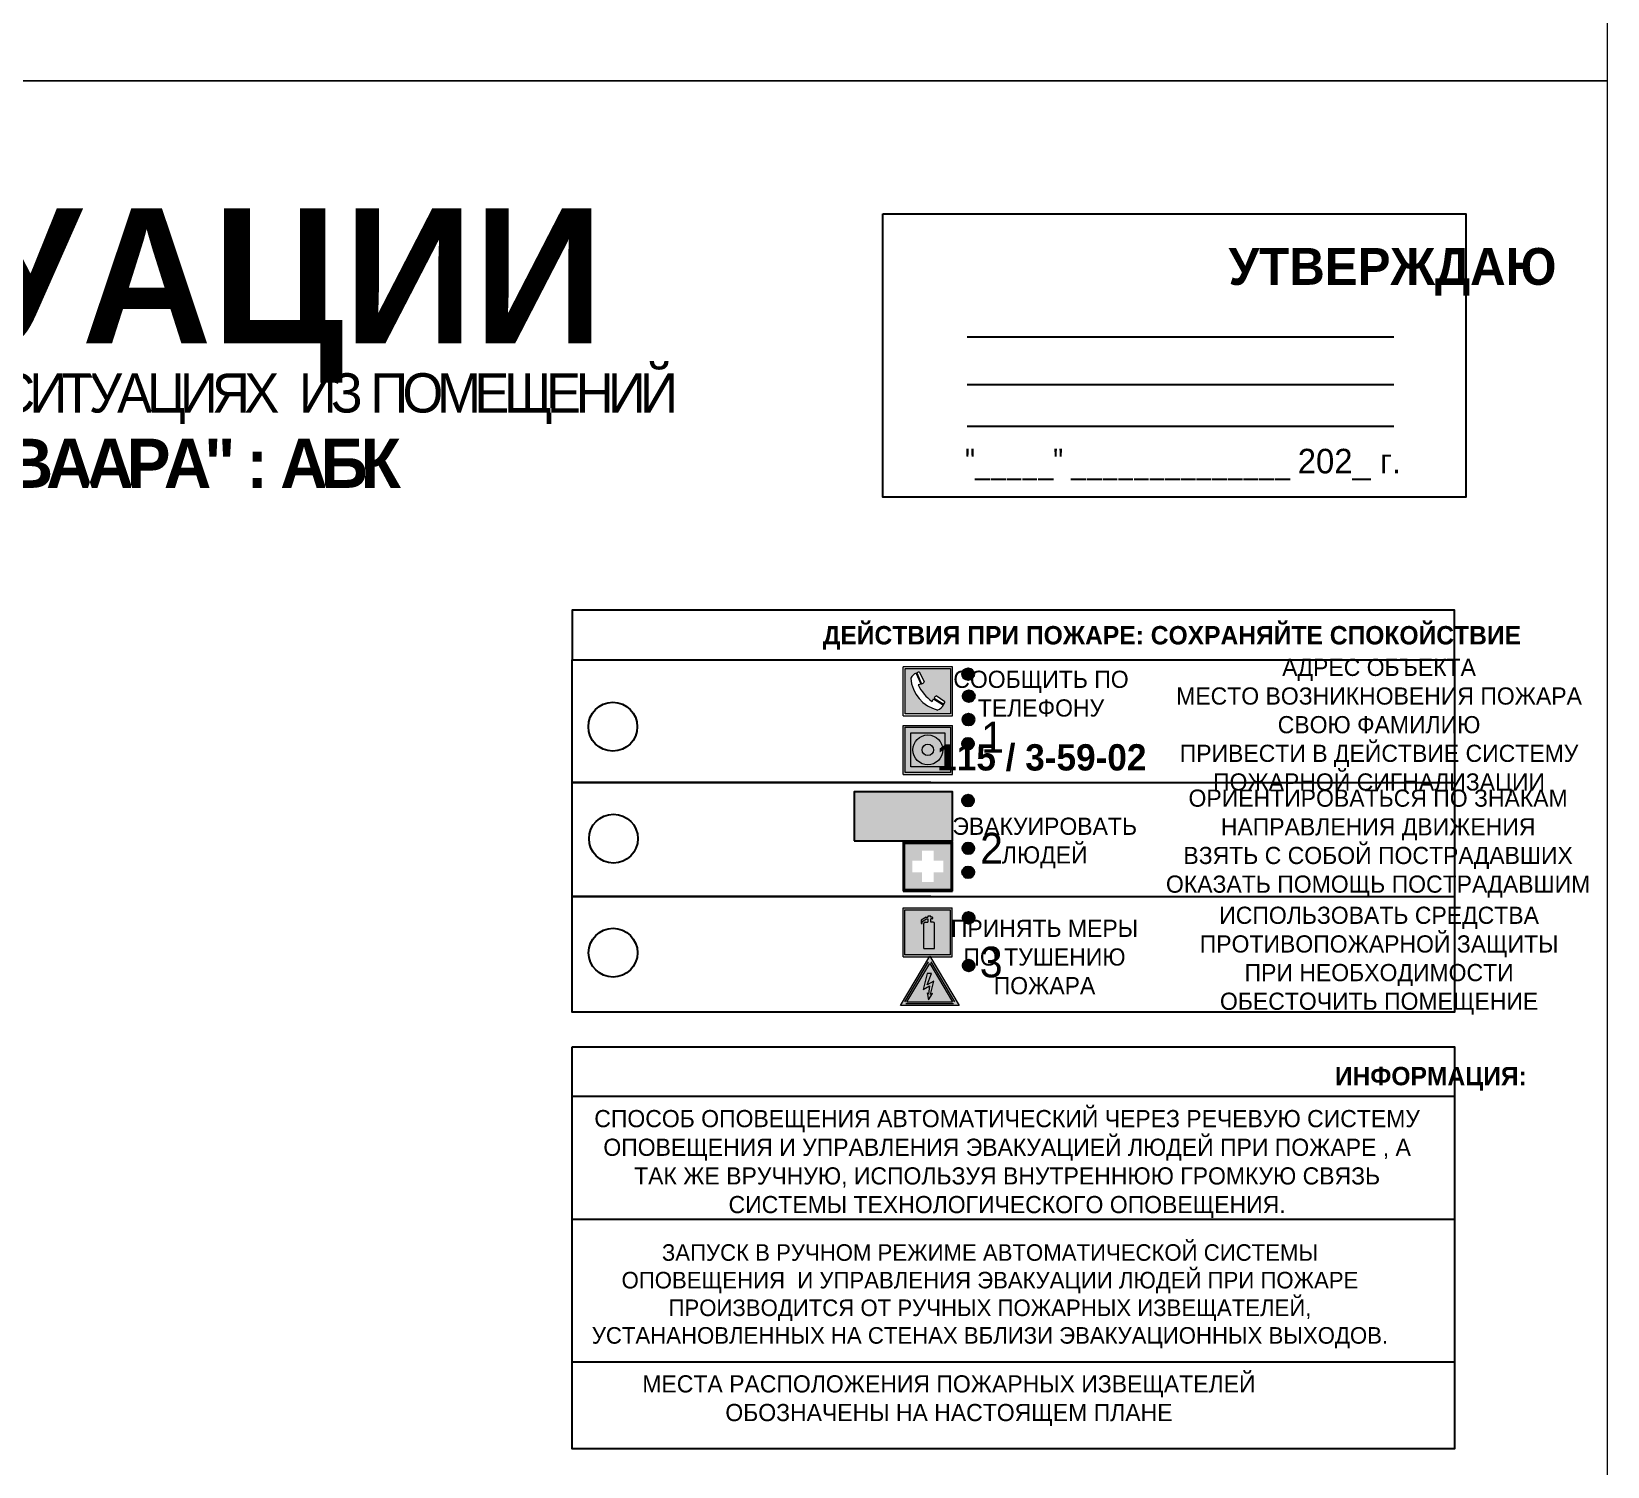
# Model space of a CAD drawing. Header units: millimetres. Extents: x 13114 to 67229, y 22859 to 38520.
# Drawn here: x 21289.9 to 21546.7, y 34932.5 to 35166.2 of the extents above; entities that cross this region are included whole.
import ezdxf

# ---------------------------------------------------------------- set-up
doc = ezdxf.new("R2010")
doc.units = ezdxf.units.MM
doc.styles.add('обычный', font='arial.ttf')

# ---------------------------------------------------------------- blocks, each defined once
blk = doc.blocks.new('A$C3E6D3DDE')
at = {"lineweight": 5}
h = blk.add_hatch(color=40, dxfattribs=at)
h.paths.add_polyline_path([(24.1, 1.45), (16.46, -11.35), (31.74, -11.35)])
h.paths.add_polyline_path([(24.09, -0.46), (30.03, -10.41), (18.14, -10.41)], flags=16)
h.paths.add_polyline_path([(24.54, -3.08), (23.41, -6.02), (25.13, -5.01), (24.33, -8.5), (24.82, -8.27), (23.79, -9.86), (23.4, -8.04), (23.8, -8.43), (24.04, -6.29), (22.39, -7.25), (23.44, -3.08)], flags=0)
h = blk.add_hatch(color=256, dxfattribs=at)
h.paths.add_polyline_path([(24.37, 0.03, 0.567511), (23.82, 0.03), (17.59, -10.4, 0.582454), (17.86, -10.88), (30.32, -10.88, 0.582149), (30.6, -10.4)])
h.paths.add_polyline_path([(24.09, -0.46), (18.14, -10.41), (30.03, -10.41)], flags=16)
h.paths.add_polyline_path([(24.54, -3.08), (23.41, -6.02), (25.13, -5.01), (24.33, -8.5), (24.82, -8.27), (23.79, -9.86), (23.4, -8.04), (23.8, -8.43), (24.04, -6.29), (22.39, -7.25), (23.44, -3.08)], flags=0)
h = blk.add_hatch(color=40, dxfattribs=at)
h.paths.add_polyline_path([(24.09, -0.46), (18.14, -10.41), (30.03, -10.41)])
h.paths.add_polyline_path([(24.82, -8.27), (23.79, -9.86), (23.4, -8.04), (23.8, -8.43), (24.04, -6.29), (22.39, -7.25), (23.44, -3.08), (24.54, -3.08), (23.41, -6.02), (25.13, -5.01), (24.33, -8.5)], flags=16)
at = {"color": 40, "lineweight": 5}
for p, q in [((16.46, -11.35), (24.1, 1.45)), ((24.1, 1.45), (31.74, -11.35))]:
    blk.add_line(p, q, dxfattribs=at)
at = {"lineweight": 5}
for p, q in [((17.59, -10.4), (23.82, 0.03)), ((24.37, 0.03), (30.6, -10.4)), ((18.14, -10.41), (24.09, -0.46)), ((23.44, -3.08), (22.39, -7.25)), ((23.41, -6.02), (24.54, -3.08)), ((24.54, -3.08), (23.44, -3.08)), ((24.09, -0.46), (30.03, -10.41)), ((22.39, -7.25), (24.04, -6.29)), ((23.8, -8.43), (23.4, -8.04)), ((23.4, -8.04), (23.79, -9.86)), ((25.13, -5.01), (23.41, -6.02)), ((24.04, -6.29), (23.8, -8.43)), ((24.33, -8.5), (25.13, -5.01)), ((17.86, -10.88), (30.32, -10.88)), ((18.14, -10.41), (30.03, -10.41)), ((23.79, -9.86), (24.82, -8.27)), ((24.82, -8.27), (24.33, -8.5))]:
    blk.add_line(p, q, dxfattribs=at)
at = {"color": 50, "lineweight": 5}
blk.add_line((31.74, -11.35), (16.46, -11.35), dxfattribs=at)
blk = doc.blocks.new('A$C456E1F9C')
at = {"lineweight": 5}
h = blk.add_hatch(color=242, dxfattribs=at)
h.paths.add_polyline_path([(0.51, -1.47), (0.51, -13.26), (12.29, -13.26), (12.29, -1.47)])
h.paths.add_polyline_path([(5.42, -4.95, -0.254479), (4.78, -5.4), (3.52, -2.53, -0.209735), (4.23, -2.4)], flags=16)
h.paths.add_polyline_path([(8.53, -8.6), (10.87, -10.17), (10.54, -10.76), (8.03, -9.13, -0.192251)], flags=16)
h.paths.add_polyline_path([(4.61, -5.49, 0.005518), (3.87, -5.72, 0.128647), (7.49, -10.01, 0.00809), (7.83, -9.33), (10.47, -10.97, -0.16736), (8.99, -12.25, -0.327862), (1.95, -3.95, -0.166952), (3.36, -2.62)], flags=16)
at = {"color": 242, "lineweight": 5}
for p, q in [((0, -13.77), (0, -0.97)), ((12.8, -0.97), (0, -0.97)), ((4.61, -5.49), (3.36, -2.62)), ((3.52, -2.53), (4.78, -5.4)), ((4.23, -2.4), (5.42, -4.95)), ((12.8, -13.77), (12.8, -0.97)), ((7.83, -9.33), (10.47, -10.97)), ((8.03, -9.13), (10.54, -10.76)), ((10.81, -10.12), (8.53, -8.6)), ((10.54, -10.76), (10.8, -10.3)), ((10.8, -10.3), (10.81, -10.12)), ((0, -13.77), (12.8, -13.77))]:
    blk.add_line(p, q, dxfattribs=at)
blk.add_lwpolyline([(0.51, -1.47), (12.29, -1.47), (12.29, -13.26), (0.51, -13.26)], close=True, dxfattribs=at)
for centre, radius, start, end in [((4.59, -5.34), 2.99, 114.2845, 152.1974), ((11.12, -3.31), 9.19, 183.9915, 256.6009), ((4.02, -3.27), 0.891, 76.3284, 123.7092), ((14.98, -39.1), 35.17, 107.1487, 108.4135), ((13.86, -0.94), 11.08, 205.5536, 234.8762), ((4.68, -4.59), 0.824, 276.9621, 334.0723), ((-13.31, 0.8), 23.44, 332.5487, 334.4027), ((8.94, -9.5), 0.989, 114.4092, 157.9388), ((7.87, -9.46), 3, 291.9291, 329.9329)]:
    blk.add_arc(centre, radius, start, end, dxfattribs=at)
blk = doc.blocks.new('A$C54414219')
at = {"true_color": 0xffffff}
h = blk.add_hatch(color=7, dxfattribs=at)
h.paths.add_polyline_path([(2.39, -9.45), (2.39, -18.3), (11.23, -18.3), (11.23, -9.45)], flags=0)
h.paths.add_polyline_path([(10.71, -13.87, -1), (2.92, -13.87, -1)], flags=0)
h.paths.add_polyline_path([(8.3, -13.87, -1), (5.33, -13.87, -1)], flags=0)
h.paths.add_polyline_path([(0.41, -7.47), (0.41, -20.27), (13.21, -20.27), (13.21, -7.47)])
h.paths.add_polyline_path([(0.92, -19.77), (12.71, -19.77), (12.71, -7.98), (0.92, -7.98)], flags=16)
h.paths.add_polyline_path([(11.23, -9.45), (11.23, -18.3), (2.39, -18.3), (2.39, -9.45)], flags=0)
at = {"lineweight": 5}
h = blk.add_hatch(color=242, dxfattribs=at)
h.paths.add_polyline_path([(12.71, -7.98), (0.92, -7.98), (0.92, -19.77), (12.71, -19.77)])
h.paths.add_polyline_path([(11.23, -18.3), (2.39, -18.3), (2.39, -9.45), (11.23, -9.45)], flags=16)
h.paths.add_polyline_path([(10.71, -13.87, -1), (2.92, -13.87, -1)], flags=0)
h.paths.add_polyline_path([(8.3, -13.87, -1), (5.33, -13.87, -1)], flags=0)
at = {"true_color": 0xffffff}
h = blk.add_hatch(color=7, dxfattribs=at)
h.paths.add_polyline_path([(2.39, -9.45), (2.39, -18.3), (11.23, -18.3), (11.23, -9.45)])
h.paths.add_polyline_path([(10.71, -13.87, -1), (2.92, -13.87, -1)], flags=16)
h.paths.add_polyline_path([(8.3, -13.87, -1), (5.33, -13.87, -1)], flags=0)
at = {"lineweight": 5}
h = blk.add_hatch(color=242, dxfattribs=at)
h.paths.add_polyline_path([(2.92, -13.87, 1), (10.71, -13.87, 1)])
h.paths.add_polyline_path([(8.3, -13.87, -1), (5.33, -13.87, -1)], flags=16)
at = {"color": 242, "lineweight": 5}
for p, q in [((0.41, -20.27), (0.41, -7.47)), ((0.41, -7.47), (13.21, -7.47)), ((0.41, -7.47), (13.21, -7.47)), ((13.21, -20.27), (13.21, -7.47)), ((0.41, -20.27), (13.21, -20.27))]:
    blk.add_line(p, q, dxfattribs=at)
for points in [[(0.92, -7.98), (12.71, -7.98), (12.71, -19.77), (0.92, -19.77)], [(2.39, -9.45), (11.23, -9.45), (11.23, -18.3), (2.39, -18.3)]]:
    blk.add_lwpolyline(points, close=True, dxfattribs=at)
for radius in [3.89, 1.49]:
    blk.add_circle((6.81, -13.87), radius, dxfattribs=at)
blk = doc.blocks.new('A$C32E8229D')
at = {"true_color": 0xffffff}
blk.add_hatch(color=7, dxfattribs=at).paths.add_polyline_path([(0, 0), (0, -8), (16, -8), (16, 0)])
h = blk.add_hatch(color=126)
h.paths.add_polyline_path([(0.2, -0.2), (15.8, -0.2), (15.8, -7.8), (0.2, -7.8)])
h.paths.add_polyline_path([(13.49, -2.05), (12.08, -2.05), (11.37, -2.63, 0.162397), (11.29, -2.84), (11.29, -3.63), (10.35, -3.63), (10.35, -4.05), (11.68, -4.05), (11.68, -3.48), (12.26, -4.28), (11.29, -5.1), (11.29, -6.78), (11.85, -6.78), (11.85, -5.44), (12.8, -4.64), (12.8, -5.94), (14.46, -5.94), (14.46, -5.39), (13.45, -5.39), (13.45, -3.97), (12.46, -2.59), (13.15, -2.59), (13.69, -3.34), (14.18, -3)], flags=16)
h.paths.add_polyline_path([(10.74, -1.82, 1), (11.8, -1.82, 1)], flags=16)
h.paths.add_polyline_path([(9.39, -3.59), (5.99, -3.59), (6.56, -3.03), (5.91, -3.03), (5.1, -3.83), (5.91, -4.64), (6.56, -4.64), (5.99, -4.09), (9.39, -4.09)], flags=16)
h.paths.add_polyline_path([(4.29, -1.08), (1.72, -1.08), (1.72, -6.6), (4.29, -6.6)], flags=16)
at = {"color": 126}
blk.add_lwpolyline([(16, -8), (0, -8), (0, 0), (16, 0)], close=True, dxfattribs=at)
blk = doc.blocks.new('A$C18900ED3')
h = blk.add_hatch(color=126)
h.paths.add_polyline_path([(-0.18, -0.18), (-7.02, -0.18), (-7.02, -7.02), (-0.18, -7.02)])
h.paths.add_polyline_path([(-5.89, -4.46), (-5.89, -2.77), (-4.46, -2.77), (-4.46, -1.31), (-2.77, -1.31), (-2.77, -2.77), (-1.33, -2.77), (-1.33, -4.46), (-2.77, -4.46), (-2.77, -5.89), (-4.46, -5.89), (-4.46, -4.46)], flags=16)
at = {"color": 126}
for p, q in [((-7.2, 0), (-7.2, -7.2)), ((0, 0), (-7.2, 0)), ((0, -7.2), (0, 0)), ((-7.02, -7.02), (-7.02, -0.18)), ((-7.02, -0.18), (-0.18, -0.18)), ((-0.18, -0.18), (-0.18, -7.02)), ((-7.2, -7.2), (0, -7.2)), ((-0.18, -7.02), (-7.02, -7.02))]:
    blk.add_line(p, q, dxfattribs=at)
blk = doc.blocks.new('A$C3AD82952')
at = {"true_color": 0xf5f5ff}
h = blk.add_hatch(color=7, dxfattribs=at)
h.dxf.hatch_style = 1
h.paths.add_polyline_path([(8.21, 8.73, 0.414214), (7.89, 9.05), (7.22, 9.05), (7.22, 9.92), (7.59, 9.92, 1), (7.57, 10.36), (7.22, 10.36), (7.22, 10.6), (6.43, 10.6), (6.43, 10.36), (6.01, 10.36), (4.74, 9.59), (4.74, 8.69), (4.98, 8.73), (4.98, 9.26), (6.12, 9.91), (6.43, 9.91), (6.43, 9.05), (5.76, 9.05, 0.414214), (5.44, 8.73), (5.44, 2.2), (8.21, 2.2)], flags=0)
h.paths.add_polyline_path([(12.8, 12.8), (0, 12.8), (0, 0), (12.8, 0)])
h.paths.add_polyline_path([(0.51, 12.29), (12.29, 12.29), (12.29, 0.51), (0.51, 0.51)], flags=16)
h.paths.add_polyline_path([(4.74, 9.59), (6.01, 10.36), (6.43, 10.36), (6.43, 10.6), (7.22, 10.6), (7.22, 10.36), (7.59, 10.36, -0.94586), (7.59, 9.92), (7.22, 9.92), (7.22, 9.05), (7.89, 9.05, -0.414214), (8.21, 8.73), (8.21, 2.2), (5.44, 2.2), (5.44, 8.73, -0.414214), (5.76, 9.05), (6.43, 9.05), (6.43, 9.91), (6.12, 9.91), (4.98, 9.26), (4.98, 8.73), (4.74, 8.69)], flags=0)
h = blk.add_hatch(color=242)
h.dxf.hatch_style = 1
h.paths.add_polyline_path([(12.29, 12.29), (0.51, 12.29), (0.51, 0.51), (12.29, 0.51)])
h.paths.add_polyline_path([(4.74, 8.69), (4.74, 9.59), (6.01, 10.36), (6.43, 10.36), (6.43, 10.6), (7.22, 10.6), (7.22, 10.36), (7.59, 10.36, -0.94586), (7.59, 9.92), (7.22, 9.92), (7.22, 9.05), (7.89, 9.05, -0.414214), (8.21, 8.73), (8.21, 2.2), (5.44, 2.2), (5.44, 8.73, -0.414214), (5.76, 9.05), (6.43, 9.05), (6.43, 9.91), (6.12, 9.91), (4.98, 9.26), (4.98, 8.73)], flags=16)
h = blk.add_hatch(color=7, dxfattribs=at)
h.dxf.hatch_style = 1
h.paths.add_polyline_path([(8.21, 8.73, 0.414214), (7.89, 9.05), (7.22, 9.05), (7.22, 9.92), (7.59, 9.92, 1), (7.57, 10.36), (7.22, 10.36), (7.22, 10.6), (6.43, 10.6), (6.43, 10.36), (6.01, 10.36), (4.74, 9.59), (4.74, 8.69), (4.98, 8.73), (4.98, 9.26), (6.12, 9.91), (6.43, 9.91), (6.43, 9.05), (5.76, 9.05, 0.414214), (5.44, 8.73), (5.44, 2.2), (8.21, 2.2)])
at = {"color": 242, "lineweight": 5}
for p, q in [((0, 0), (0, 12.8)), ((0, 12.8), (12.8, 12.8)), ((12.8, 0), (12.8, 12.8)), ((6.01, 10.36), (4.74, 9.59)), ((4.74, 9.59), (4.74, 8.69)), ((4.74, 8.69), (4.98, 8.73)), ((4.98, 9.26), (6.12, 9.91)), ((4.98, 8.73), (4.98, 9.26)), ((5.44, 2.2), (5.44, 8.73)), ((5.76, 9.05), (6.43, 9.05)), ((6.01, 10.36), (6.43, 10.36)), ((6.12, 9.91), (6.43, 9.91)), ((7.22, 10.6), (6.43, 10.6)), ((6.43, 10.6), (6.43, 10.36)), ((6.43, 9.91), (6.43, 9.05)), ((7.22, 10.36), (7.22, 10.6)), ((7.59, 10.36), (7.22, 10.36)), ((7.22, 9.05), (7.22, 9.92)), ((7.59, 9.92), (7.22, 9.92)), ((7.89, 9.05), (7.22, 9.05)), ((8.21, 2.2), (8.21, 8.73)), ((0, 0), (12.8, 0)), ((5.44, 2.2), (8.21, 2.2))]:
    blk.add_line(p, q, dxfattribs=at)
blk.add_lwpolyline([(0.51, 12.29), (12.29, 12.29), (12.29, 0.51), (0.51, 0.51)], close=True, dxfattribs=at)
for centre, radius, start, end in [((5.76, 8.73), 0.32, 90, 180), ((7.58, 10.14), 0.223, 273.1875, 86.8125), ((7.89, 8.73), 0.32, 0, 90)]:
    blk.add_arc(centre, radius, start, end, dxfattribs=at)

msp = doc.modelspace()

# ---------------------------------------------------------------- hatches: boundary and pattern name
at = {"lineweight": 0}
h = msp.add_hatch(color=256, dxfattribs=at)
h.dxf.hatch_style = 1
h.paths.add_polyline_path([(21443.48, 35061.56, 1), (21441.55, 35061.56, 1)])
h = msp.add_hatch(color=256, dxfattribs=at)
h.dxf.hatch_style = 1
h.paths.add_polyline_path([(21443.59, 35057.98, 1), (21441.66, 35057.98, 1)])
h = msp.add_hatch(color=256, dxfattribs=at)
h.dxf.hatch_style = 1
h.paths.add_polyline_path([(21443.55, 35054.17, 1), (21441.62, 35054.17, 1)])
h = msp.add_hatch(color=256, dxfattribs=at)
h.dxf.hatch_style = 1
h.paths.add_polyline_path([(21443.47, 35050.24, 1), (21441.53, 35050.24, 1)])
h = msp.add_hatch(color=256, dxfattribs=at)
h.dxf.hatch_style = 1
h.paths.add_polyline_path([(21443.48, 35040.97, 1), (21441.55, 35040.97, 1)])
h = msp.add_hatch(color=256, dxfattribs=at)
h.dxf.hatch_style = 1
h.paths.add_polyline_path([(21443.52, 35033.19, 1), (21441.59, 35033.19, 1)])
h = msp.add_hatch(color=256, dxfattribs=at)
h.dxf.hatch_style = 1
h.paths.add_polyline_path([(21443.51, 35029.29, 1), (21441.58, 35029.29, 1)])
h = msp.add_hatch(color=256, dxfattribs=at)
h.dxf.hatch_style = 1
h.paths.add_polyline_path([(21443.57, 35021.87, 1), (21441.64, 35021.87, 1)])
h = msp.add_hatch(color=256, dxfattribs=at)
h.dxf.hatch_style = 1
h.paths.add_polyline_path([(21443.57, 35014.1, 1), (21441.64, 35014.1, 1)])

# ---------------------------------------------------------------- linework, layer by layer
at = {"color": 5, "lineweight": 0}
for points in [[(20946.69, 35158.23), (21546.69, 35158.23), (21546.69, 35553.23), (20946.69, 35553.23)], [(20946.69, 34763.23), (21546.69, 34763.23), (21546.69, 35158.23), (20946.69, 35158.23)]]:
    msp.add_lwpolyline(points, close=True, dxfattribs=at)
for points in [[(21428.62, 35136.57), (21523.63, 35136.57), (21523.63, 35090.37), (21428.62, 35090.37)], [(21378.01, 35063.91), (21521.77, 35063.91), (21521.77, 35071.97), (21378.01, 35071.97)], [(21378.01, 35063.91), (21521.77, 35063.91), (21521.77, 35006.52), (21378.01, 35006.52)]]:
    msp.add_lwpolyline(points, close=True)
for points in [[(21442.38, 35116.53), (21511.9, 35116.53)], [(21442.38, 35108.77), (21511.9, 35108.77)], [(21442.38, 35101.98), (21511.9, 35101.98)], [(21436.42, 35043.92), (21378.01, 35043.92), (21521.77, 35043.92)], [(21436.42, 35025.34), (21378.01, 35025.34), (21521.77, 35025.34)]]:
    msp.add_lwpolyline(points)
at = {"color": 0}
msp.add_lwpolyline([(21378.01, 35000.85), (21521.77, 35000.85), (21521.77, 34935.4), (21378.01, 34935.4)], close=True, dxfattribs=at)
for points in [[(21378.01, 34992.8), (21521.77, 34992.8)], [(21378.01, 34972.81), (21521.77, 34972.81)], [(21378.01, 34949.56), (21521.77, 34949.56)]]:
    msp.add_lwpolyline(points, dxfattribs=at)
for centre, radius in [((21442.52, 35061.56), 0.966), ((21442.62, 35057.98), 0.966), ((21384.63, 35053), 3.98), ((21442.58, 35054.17), 0.966), ((21442.5, 35050.24), 0.966), ((21442.51, 35040.97), 0.966), ((21384.73, 35034.77), 3.98), ((21442.55, 35033.19), 0.966), ((21442.54, 35029.29), 0.966), ((21442.6, 35021.87), 0.966), ((21384.67, 35016.19), 3.98), ((21442.61, 35014.1), 0.966)]:
    msp.add_circle(centre, radius)

# ---------------------------------------------------------------- block references
for name, p, xscale, yscale, zscale in [('A$C456E1F9C', (21431.96, 35063.38), 0.625, 0.625, 0.625), ('A$C54414219', (21431.7, 35057.89), 0.625, 0.625, 0.625), ('A$C18900ED3', (21439.96, 35034.24), 1.111111111007631, 1.111111111007631, 1.111111111007631), ('A$C3AD82952', (21431.91, 35015.51), 0.625, 0.625, 0.625), ('A$C3E6D3DDE', (21421.2, 35014.7), 0.625, 0.625, 0.625)]:
    msp.add_blockref(name, p, dxfattribs=dict(xscale=xscale, yscale=yscale, zscale=zscale))
at = {"xscale": -1}
msp.add_blockref('A$C32E8229D', (21439.96, 35042.39), dxfattribs=at)

# ---------------------------------------------------------------- texts
at = {"lineweight": 0, "style": 'обычный'}
for s, insert, char_height, width, attachment_point in [('{\\fProxima Nova Rg|b1|i0|c204|p2;ПЛАН ЭВАКУАЦИИ}', (21105.93, 35137.44), 22, 493.8901, 1), ('\\pi-18,l18,t18;{\\fProxima Nova Rg|b1|i0|c204|p2;УТВЕРЖДАЮ\\H1.1997x; }', (21511.66, 35127.11), 6, 126.6484, 5), ('{\\fArial Narrow|b0|i0|c204|p34;"_____" ______________ \\fProxima Nova Rg|b0|i0|c204|p2;202_ г. }', (21477.53, 35095.69), 4, 78.6503, 5), ('{\\fProxima Nova Rg|b1|i0|c204|p2;ДЕЙСТВИЯ ПРИ ПОЖАРЕ: СОХРАНЯЙТЕ СПОКОЙСТВИЕ\\H1.6644x; }', (21475.72, 35067.47), 3, 175.1736, 5), ('\\pi-8.4,l8.4,t8.4;{\\fProxima Nova Rg|b0|i0|c204|p2;АДРЕС ОБЪЕКТА\\PМЕСТО ВОЗНИКНОВЕНИЯ ПОЖАРА \\PСВОЮ ФАМИЛИЮ\\PПРИВЕСТИ В ДЕЙСТВИЕ СИСТЕМУ \\PПОЖАРНОЙ СИГНАЛИЗАЦИИ}', (21509.47, 35052.93), 2.8, 126.6484, 5), ('{\\fProxima Nova Rg|b0|i0|c204|p2;СООБЩИТЬ ПО \\PТЕЛЕФОНУ}', (21454.39, 35058.37), 2.8, 126.6484, 5), ('{\\fProxima Nova Rg|b0|i0|c204|p2;1\\H1.1667x; }', (21446.49, 35051.3), 5, 126.6484, 5), ('{\\fProxima Nova Rg|b1|i0|c0|p2;\\H1.0714x;115 / 3-59-02\\H1.2822x; }', (21454.53, 35047.95), 4, 126.6484, 5), ('\\pi-8.4,l8.4,t8.4;{\\fProxima Nova Rg|b0|i0|c204|p2;ОРИЕНТИРОВАТЬСЯ ПО ЗНАКАМ \\PНАПРАВЛЕНИЯ ДВИЖЕНИЯ\\PВЗЯТЬ С СОБОЙ ПОСТРАДАВШИХ\\PОКАЗАТЬ ПОМОЩЬ ПОСТРАДАВШИМ}', (21509.32, 35033.96), 2.8, 126.6484, 5), ('{\\fProxima Nova Rg|b0|i0|c204|p2;ЭВАКУИРОВАТЬ \\PЛЮДЕЙ}', (21455, 35034.05), 2.8, 126.6484, 5), ('{\\fProxima Nova Rg|b0|i0|c204|p2;2\\H1.1967x; }', (21446.34, 35033.22), 5, 126.6484, 5), ('{\\fProxima Nova Rg|b0|i0|c204|p2;ПРИНЯТЬ МЕРЫ \\PПО ТУШЕНИЮ \\PПОЖАРА}', (21454.96, 35015.47), 2.8, 126.6484, 5), ('\\pi-8.4,l8.4,t8.4;{\\fProxima Nova Rg|b0|i0|c204|p2;ИСПОЛЬЗОВАТЬ СРЕДСТВА \\PПРОТИВОПОЖАРНОЙ ЗАЩИТЫ \\PПРИ НЕОБХОДИМОСТИ \\PОБЕСТОЧИТЬ ПОМЕЩЕНИЕ}', (21509.48, 35014.88), 2.8, 126.6484, 5), ('{\\fProxima Nova Rg|b0|i0|c204|p2;3\\H1.1967x; }', (21446.28, 35014.64), 5, 126.6484, 5), ('{\\fProxima Nova Rg|b1|i0|c204|p2;ИНФОРМАЦИЯ:\\H1.1997x; }', (21517.91, 34995.66), 3, 175.1736, 5), ('{\\fProxima Nova Rg|b0|i0|c204|p2;СПОСОБ ОПОВЕЩЕНИЯ АВТОМАТИЧЕСКИЙ ЧЕРЕЗ РЕЧЕВУЮ СИСТЕМУ ОПОВЕЩЕНИЯ И УПРАВЛЕНИЯ ЭВАКУАЦИЕЙ ЛЮДЕЙ ПРИ ПОЖАРЕ , А ТАК ЖЕ ВРУЧНУЮ, ИСПОЛЬЗУЯ ВНУТРЕННЮЮ ГРОМКУЮ СВЯЗЬ СИСТЕМЫ ТЕХНОЛОГИЧЕСКОГО ОПОВЕЩЕНИЯ.}', (21448.87, 34981.76), 2.8, 137.0334, 5), ('{\\fProxima Nova Rg|b0|i0|c204|p2;\\P\\pt8.1;ЗАПУСК В РУЧНОМ РЕЖИМЕ АВТОМАТИЧЕСКОЙ СИСТЕМЫ ОПОВЕЩЕНИЯ  И УПРАВЛЕНИЯ ЭВАКУАЦИИ ЛЮДЕЙ ПРИ ПОЖАРЕ ПРОИЗВОДИТСЯ ОТ РУЧНЫХ ПОЖАРНЫХ ИЗВЕЩАТЕЛЕЙ, УСТАНАНОВЛЕННЫХ НА СТЕНАХ ВБЛИЗИ ЭВАКУАЦИОННЫХ ВЫХОДОВ. }', (21446.08, 34962.46), 2.7, 131.4512, 5), ('\\pt8.4;{\\fProxima Nova Rg|b0|i0|c204|p2;\\PМЕСТА РАСПОЛОЖЕНИЯ ПОЖАРНЫХ ИЗВЕЩАТЕЛЕЙ ОБОЗНАЧЕНЫ НА НАСТОЯЩЕМ ПЛАНЕ}', (21439.39, 34945.55), 2.8, 118.5618, 5)]:
    msp.add_mtext(s, dxfattribs=dict(at, insert=insert, char_height=char_height, width=width, attachment_point=attachment_point))
at = {"color": 0, "lineweight": 0, "insert": (21256.83, 35105.18), "char_height": 8, "width": 449.2158, "attachment_point": 5, "style": 'обычный'}
msp.add_mtext('{\\fArial Black|b1|i0|c204|p34;\\H2x;\\T0.85;  \\fArial Narrow|b0|i0|c204|p34;\\H0.8x;\\W0.9;\\P\\fProxima Nova Rg|b0|i0|c204|p2;\\H0.5x;\\W1;\\C256;ПРИ ПОЖАРЕ  ИЛИ ДРУГИХ ЧРЕЗВЫЧАЙНЫХ СИТУАЦИЯХ  ИЗ ПОМЕЩЕНИЙ \\fProxima Nova Rg|b1|i0|c204|p2;\\H1.25x;\\PРУДНИК "КАУЛА-КОТСЕЛЬВААРА" : АБК\\P3 ЭТАЖ}', dxfattribs=at)

doc.saveas('drawing.dxf')
